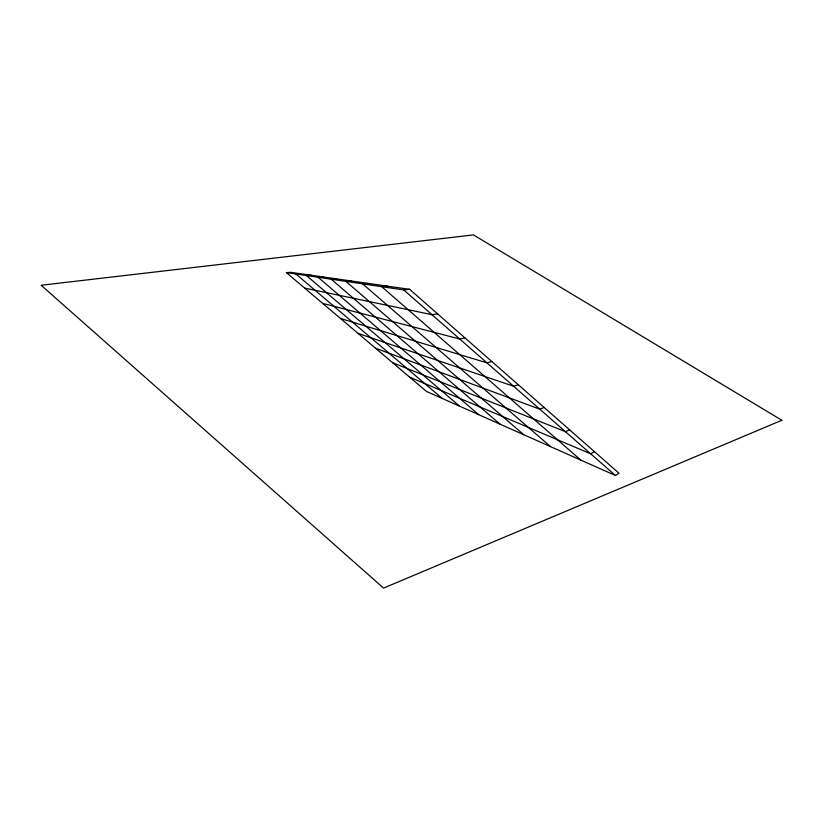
<?xml version="1.0" encoding="UTF-8"?>
<svg xmlns="http://www.w3.org/2000/svg" width="823" height="823" viewBox="0 0 823 823"><rect width="100%" height="100%" fill="white"/><g stroke="black" fill="none" stroke-linecap="round" stroke-linejoin="round"><path stroke-width="1.23" d="M615.45 475.499L618.989 473.225L409.679 289.336L290.807 272.341L286.383 272.588L426.52 391.46L615.45 475.499L403.723 289.922L286.383 272.588M594.494 451.704L590.688 453.792L409.72 377.201M569.547 429.791L565.473 431.684L392.725 362.789M544.137 407.467L539.775 409.165L375.525 348.201M518.253 384.722L513.593 386.224L358.118 333.438M491.876 361.554L486.907 362.84L340.506 318.501M465.005 337.944L459.718 339.004L322.678 303.378M437.599 313.872L431.993 314.695L304.644 288.081M403.723 289.922L409.679 289.336M387.438 286.157L381.707 286.671L580.812 460.088M368.148 283.4L362.634 283.853L550.494 446.601M351.256 280.982L345.938 281.384L523.747 434.709M336.34 278.853L331.227 279.213L499.983 424.133M323.069 276.95L318.141 277.279L478.719 414.669M311.197 275.252L306.434 275.551L459.573 406.161M300.498 273.72L295.91 273.997L442.26 398.455M781.85 420.275L383.559 588.095L41.15 285.252L473.492 234.905L781.85 420.275"/></g></svg>
